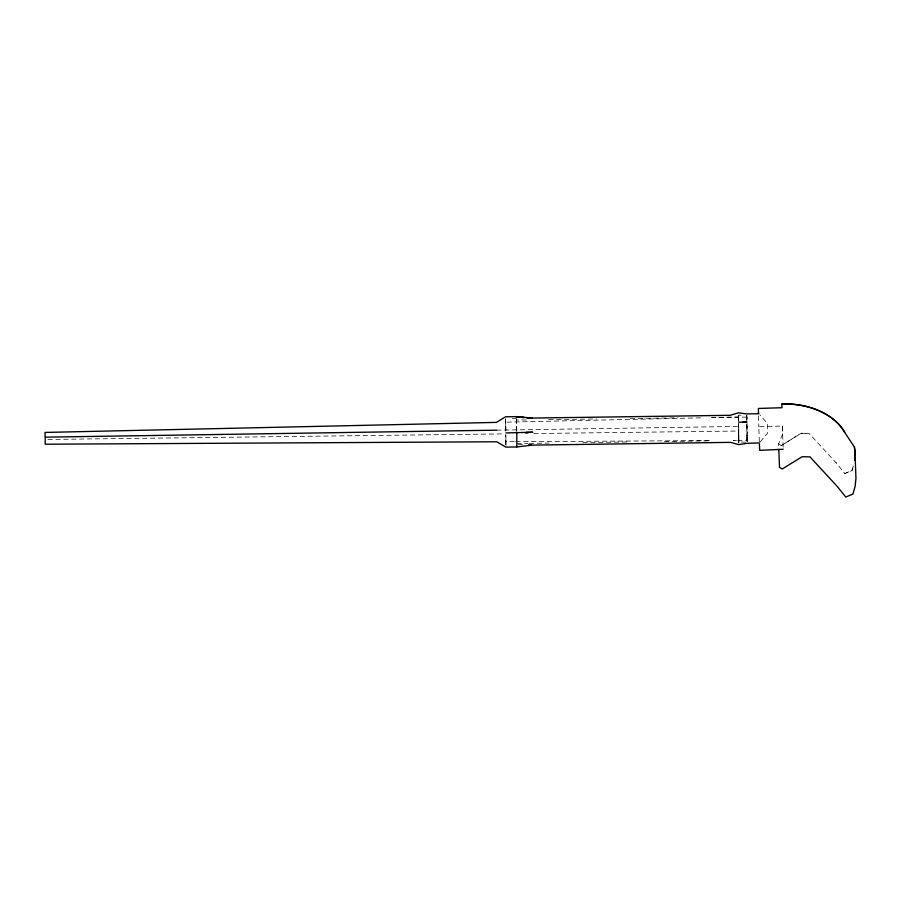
<?xml version="1.0" encoding="UTF-8"?>
<svg xmlns="http://www.w3.org/2000/svg" width="901" height="901" viewBox="0 0 901 901"><rect width="100%" height="100%" fill="white"/><g stroke="black" fill="none" stroke-linecap="round" stroke-linejoin="round"><path stroke-width="0.68" stroke-dasharray="4.5 3.38" d="M738.37 419.911L738.313 415.53M738.82 441.929L738.775 437.548M746.76 419.798L746.76 415.316L746.771 418.087M747.177 437.424L747.12 440.33L733.11 440.533L738.73 440.454L738.775 439.249M505.529 418.661L505.585 431.083M505.957 445.24L505.878 435.082M738.336 416.577L738.358 415.44M738.37 418.199L738.415 417.005L711.767 417.602M738.809 442.841L738.797 440.871M747.177 441.907L747.166 435.115M738.527 434.744L738.64 423.143M745.746 442.154L738.786 442.019M746.783 417.095L711.722 417.377M782.564 434.192L778.577 443.855L778.746 447.988M760.298 441.907L767.697 432.942L767.697 428.617L767.573 423.707L759.937 414.956M778.588 443.788L781.223 445.601L801.147 433.246L808.997 433.37L836.218 462.889M781.223 445.601L801.18 433.302L809.042 433.426M844.744 473.487L851.895 470.502A90.19 63.757 -2.3 0 0 853.495 465.355A90.348 63.87 -2.3 0 1 852.019 470.615L844.856 473.599L836.117 462.787M759.306 441.738L758.811 426.792L782.383 426.015L783.194 448.428M700.55 417.85L505.607 422.186L505.731 425.486M496.631 430.171L738.662 426.421M512.354 418.334L516.431 418.278M738.392 415.203L741.196 415.158M526.297 419.945L516.453 420.08L516.419 425.295M548.765 419.629L596.53 418.965M630.25 418.503L678.014 417.839M516.769 443.529L528.009 443.371M529.405 443.348L549.081 443.078M582.789 442.605L629.146 441.963M664.274 441.479L710.63 440.837M518.086 444.722L523.526 444.565M47.922 439.451L504.357 433.888M525.294 433.64L528.099 433.606M533.719 433.539L738.482 431.038M514.28 441.67L505.866 441.715L505.9 437.368M515.687 441.659L710.675 440.6M746.816 416.893L746.85 417.478M747.087 439.744L747.12 440.33M738.415 417.005L738.46 417.602M738.685 439.857L738.73 440.454M738.707 441.569L738.752 442.256M746.839 415.766L746.906 418.83M747.03 438.393L747.098 441.456M738.437 415.879L738.505 418.954M738.64 438.505L738.719 442.684M516.476 418.954L516.757 431.489M505.607 419.111L505.81 430.025M505.866 444.79L505.63 434.62M746.895 417.332L746.952 419.652M747.042 439.891L746.929 433.82M738.482 416.465L738.561 420.97M738.583 436.489L738.651 440.994M782.383 426.015L782.564 434.248M758.608 416.014L758.811 426.792M746.985 437.571L746.873 430.926M738.527 433.944L738.583 438.46M747.008 423.402L747.166 432.942M738.516 435.262L738.403 427.795M505.788 425.936L505.9 432.818M747.075 425.948L747.12 429.473M746.816 427.75L746.861 431.275M738.685 425.824L738.741 429.664M746.771 424.281L746.828 427.862M738.786 433.437L738.73 429.586L738.809 436.895M738.358 424.022L738.437 427.975M516.476 431.05L516.352 420.429M516.397 426.961L516.442 430.836M747.143 432.367L747.188 436.118M746.726 418.436L746.749 421.105M738.764 435.239L738.831 439.789M738.313 417.67L738.347 421.217"/><path stroke-width="1.35" d="M738.617 422.186L747.019 422.073L742.818 422.13M759.475 442.909L747.166 443.315L738.775 444.598L730.429 442.368L532.84 445.105L516.825 446.919L505.934 447.121L496.688 441.772L45.23 444.216L45.185 443.247L45.196 437.165L496.631 430.171M758.89 413.739L746.771 413.908L738.358 412.861L730.08 415.316L532.468 418.053L516.408 416.634L505.54 416.78L496.428 422.389L45.073 432.435L45.073 436.444M526.285 432.334L532.795 432.243L505.911 432.919M516.397 416.949L524.269 417.568L516.374 416.881M783.251 449.25L759.712 450.342L759.408 444.137M516.78 432.604L516.814 446.975L516.757 446.153M854.993 452.381L855.95 478.442L855.128 486.303L852.943 494.052L845.78 497.037L837.142 486.326L809.976 456.863L802.104 456.739L782.147 469.038L779.5 467.292L778.802 449.374M854.621 460.253A90.348 63.87 -2.3 0 0 854.486 447.166L844.609 432.266A66.426 46.953 -2.3 0 0 781.877 403.963L781.967 407.725L758.394 408.457L758.507 413.514M781.877 403.963A66.539 47.043 -2.3 0 1 844.721 432.311M854.351 447.087A90.19 63.757 -2.3 0 1 854.767 457.539M532.435 418.222L526.984 417.816L532.435 418.222M531.444 444.576L528.774 444.869L531.444 444.655"/></g></svg>
